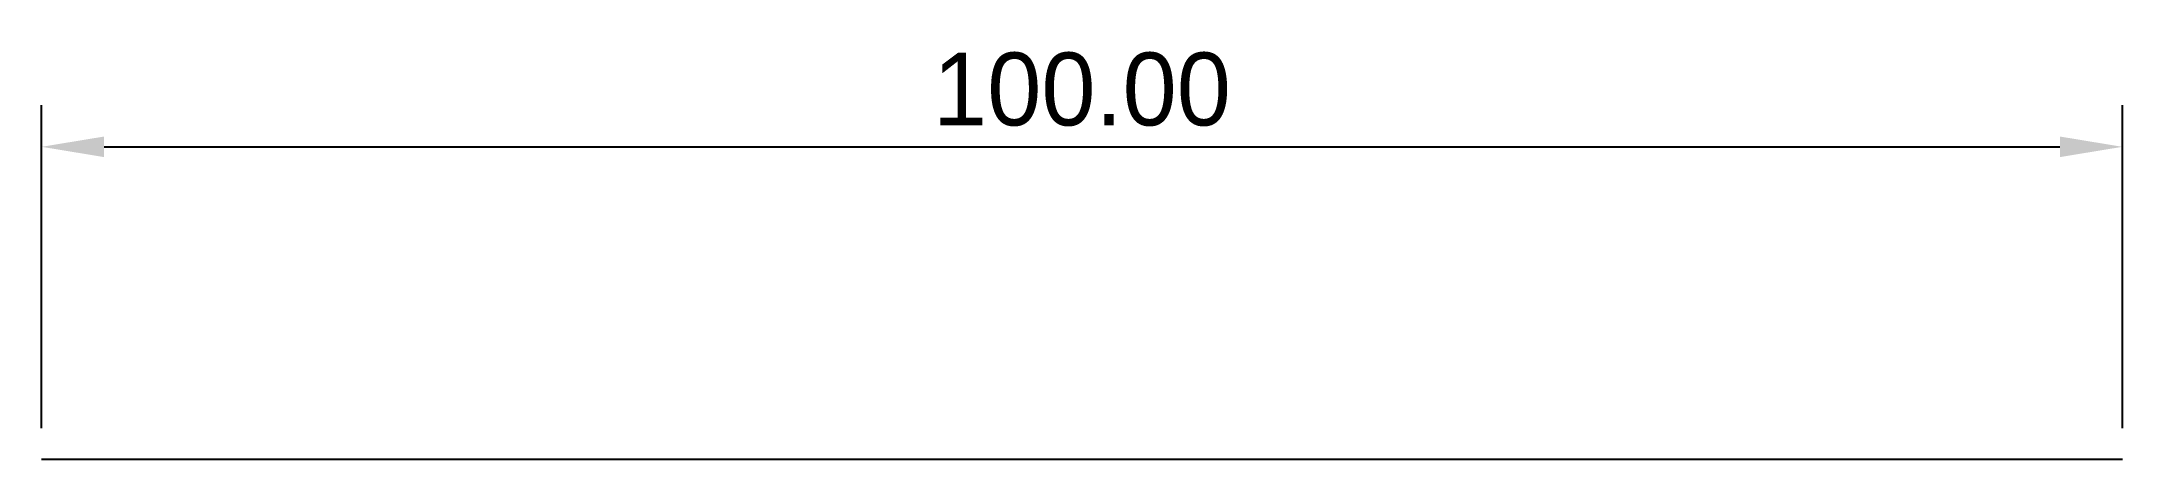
# Model space of a CAD drawing. Header units: millimetres. Extents: x 0 to 100, y 0 to 20.
import ezdxf

# ---------------------------------------------------------------- set-up
doc = ezdxf.new("R2010")
doc.units = ezdxf.units.MM
doc.layers.add('DIM', color=3, linetype='Continuous', lineweight=25)
doc.dimstyles.new('ENGINE_MM', dxfattribs={"dimtxt": 3.5, "dimasz": 3, "dimexe": 2, "dimexo": 1.5, "dimgap": 1, "dimtad": 1, "dimtih": 1, "dimtoh": 1, "dimzin": 0, "dimdsep": 46, "dimcen": 2.5, "dimazin": 3, "dimtfac": 1, "dimtofl": 0, "dimtmove": 0, "dimatfit": 3})

msp = doc.modelspace()

# ---------------------------------------------------------------- linework, layer by layer
msp.add_line((0, 0), (100, 0))

# ---------------------------------------------------------------- dimensions: what is measured, and where the dimension line sits
at = {"layer": 'DIM'}
msp.add_linear_dim(base=(0, 15), p1=(0, 0), p2=(100, 0), dimstyle='ENGINE_MM', dxfattribs=at).render()

doc.saveas('drawing.dxf')
